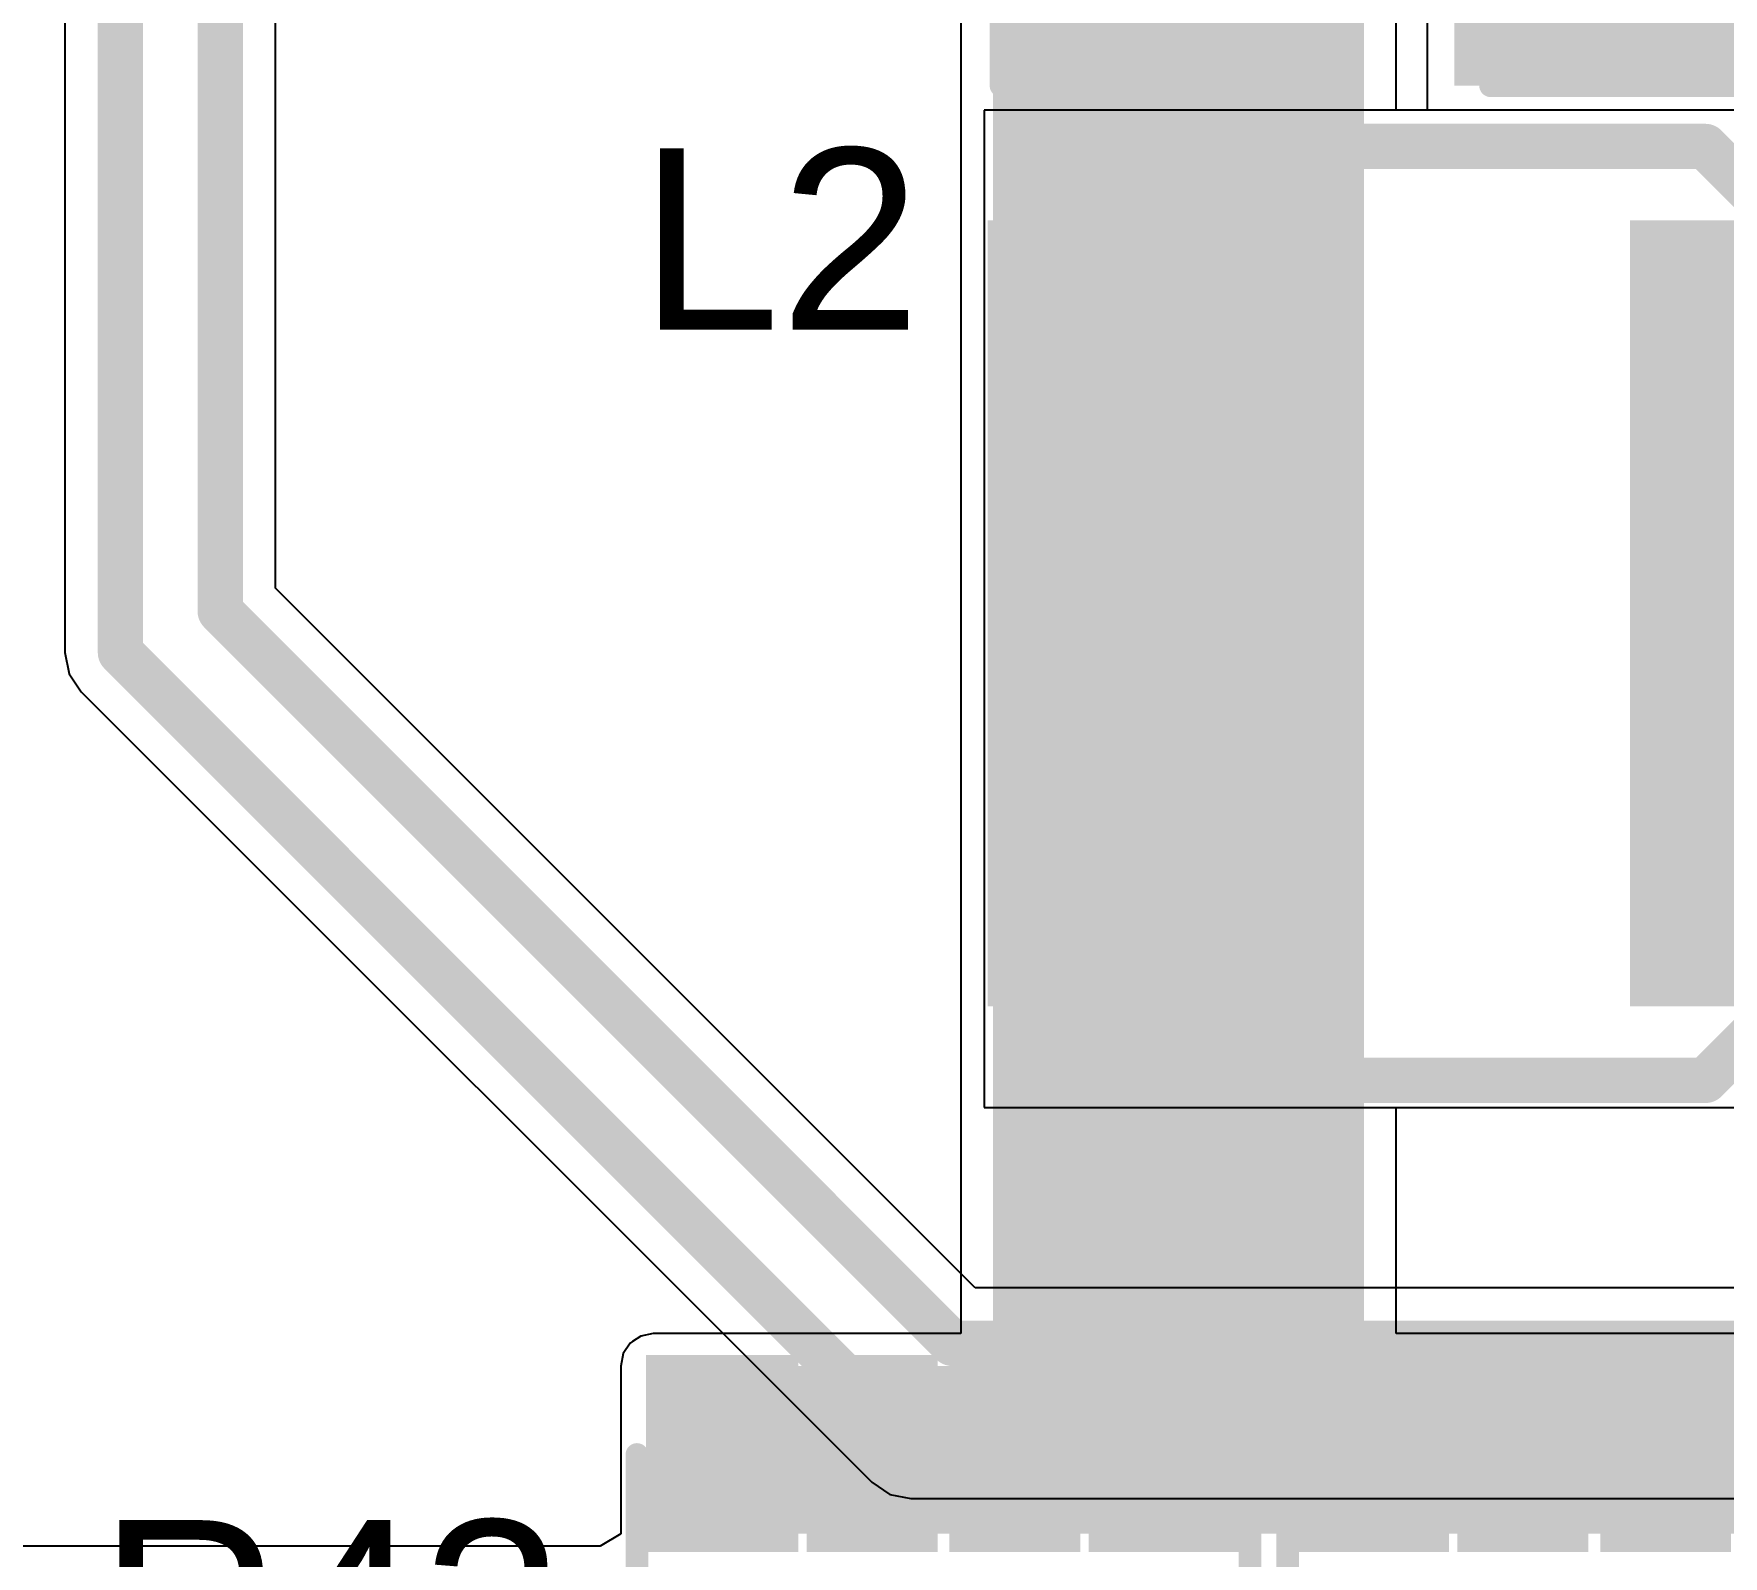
# Model space of a CAD drawing. Header units: inches. Extents: x -8 to 210, y -39 to 109.
# Drawn here: x 46.52 to 55.98, y 15.44 to 23.97 of the extents above; entities that cross this region are included whole.
import ezdxf

# ---------------------------------------------------------------- set-up
doc = ezdxf.new("R2010")
doc.units = ezdxf.units.IN
for name, color, linetype in [('Bottom Layer', 5, 'Continuous'), ('Top Layer', 1, 'Continuous'), ('Top Overlay', 2, 'Continuous'), ('Top Paste', 8, 'Continuous'), ('Top Solder', 216, 'Continuous')]:
    doc.layers.add(name, color=color, linetype=linetype)
doc.styles.add('Arial', font='', dxfattribs={"height": 0.2})
doc.styles.get('Arial').set_extended_font_data('Arial')

# ---------------------------------------------------------------- blocks, each defined once
blk = doc.blocks.new('YC164_JR_070RL_25')
at = {"layer": 'Top Layer'}
for points in [[(-1.33499987, 1.56500068), (-0.43499913, 1.56500068), (-0.43499913, 0.91499944), (-1.33499987, 0.91499944)], [(1.33499987, 0.91499944), (0.4349991299999999, 0.91499944), (0.4349991300000001, 1.56500068), (1.33499987, 1.56500068)], [(-1.33499987, 0.66499867), (-0.43499913, 0.66499867), (-0.43499913, 0.13499973), (-1.33499987, 0.13499973)], [(1.33499987, 0.13499973), (0.43499913, 0.13499973), (0.43499913, 0.66499867), (1.33499987, 0.66499867)], [(-1.33499987, -0.13499973), (-0.43499913, -0.13499973), (-0.43499913, -0.66499867), (-1.33499987, -0.66499867)], [(1.33499987, -0.66499867), (0.43499913, -0.66499867), (0.43499913, -0.13499973), (1.33499987, -0.13499973)], [(-1.33499987, -0.91499944), (-0.43499913, -0.91499944), (-0.43499913, -1.56500068), (-1.33499987, -1.56500068)], [(1.33499987, -1.56500068), (0.4349991299999999, -1.56500068), (0.4349991300000001, -0.91499944), (1.33499987, -0.91499944)]]:
    blk.add_hatch(color=1, dxfattribs=at).paths.add_polyline_path(points)
at = {"layer": 'Top Paste'}
for points in [[(-1.33499987, 1.56500068), (-0.43499913, 1.56500068), (-0.43499913, 0.91499944), (-1.33499987, 0.91499944)], [(1.33499987, 0.91499944), (0.4349991299999999, 0.91499944), (0.4349991300000001, 1.56500068), (1.33499987, 1.56500068)], [(-1.33499987, 0.66499867), (-0.43499913, 0.66499867), (-0.43499913, 0.13499973), (-1.33499987, 0.13499973)], [(1.33499987, 0.13499973), (0.43499913, 0.13499973), (0.43499913, 0.66499867), (1.33499987, 0.66499867)], [(-1.33499987, -0.13499973), (-0.43499913, -0.13499973), (-0.43499913, -0.66499867), (-1.33499987, -0.66499867)], [(1.33499987, -0.66499867), (0.43499913, -0.66499867), (0.43499913, -0.13499973), (1.33499987, -0.13499973)], [(-1.33499987, -0.91499944), (-0.43499913, -0.91499944), (-0.43499913, -1.56500068), (-1.33499987, -1.56500068)], [(1.33499987, -1.56500068), (0.4349991299999999, -1.56500068), (0.4349991300000001, -0.91499944), (1.33499987, -0.91499944)]]:
    blk.add_hatch(color=8, dxfattribs=at).paths.add_polyline_path(points)
at = {"layer": 'Top Solder'}
for points in [[(-1.43659987, 1.66660068), (-0.33339913, 1.66660068), (-0.33339913, 0.81339944), (-1.43659987, 0.81339944)], [(1.43659987, 0.81339944), (0.3333991299999999, 0.81339944), (0.33339913, 1.66660068), (1.43659987, 1.66660068)], [(-1.43659987, 0.7665986699999999), (-0.33339913, 0.7665986699999999), (-0.33339913, 0.03339973), (-1.43659987, 0.03339973)], [(1.43659987, 0.0333997299999999), (0.3333991299999999, 0.0333997300000001), (0.33339913, 0.7665986699999999), (1.43659987, 0.7665986699999999)], [(-1.43659987, -0.03339973), (-0.33339913, -0.03339973), (-0.33339913, -0.7665986699999999), (-1.43659987, -0.7665986699999999)], [(1.43659987, -0.7665986699999999), (0.3333991299999999, -0.7665986699999999), (0.33339913, -0.0333997299999999), (1.43659987, -0.0333997300000001)], [(-1.43659987, -0.81339944), (-0.33339913, -0.81339944), (-0.33339913, -1.66660068), (-1.43659987, -1.66660068)], [(1.43659987, -1.66660068), (0.3333991299999999, -1.66660068), (0.33339913, -0.81339944), (1.43659987, -0.81339944)]]:
    blk.add_hatch(color=216, dxfattribs=at).paths.add_polyline_path(points)
at = {"layer": 'Top Overlay'}
for points, const_width in [([(-0.88000078, 1.7175988), (0.88000078, 1.7175988)], 0.127), ([(-1.6764, 1.4224), (-1.6764, 1.1176)], 0.1999996), ([(-1.6764, 1.4224), (-1.524, 1.27)], 0.1999996), ([(-1.524, 1.27), (-1.6764, 1.1176)], 0.1999996), ([(-0.88000078, -1.7175988), (0.88000078, -1.7175988)], 0.127)]:
    blk.add_lwpolyline(points, dxfattribs=dict(at, const_width=const_width))
for points, const_width in [([(-0.91175078, 1.7175988, 1), (-0.84825078, 1.7175988, 1)], 0.0635), ([(0.84825078, 1.7175988, 1), (0.91175078, 1.7175988, 1)], 0.0635), ([(-1.7263999, 1.4224, 1), (-1.6264001, 1.4224, 1)], 0.0999998), ([(-1.7263999, 1.4224, 1), (-1.6264001, 1.4224, 1)], 0.0999998), ([(-1.5739999, 1.27, 1), (-1.4740001, 1.27, 1)], 0.0999998), ([(-1.5739999, 1.27, 1), (-1.4740001, 1.27, 1)], 0.0999998), ([(-1.7263999, 1.1176, 1), (-1.6264001, 1.1176, 1)], 0.0999998), ([(-1.7263999, 1.1176, 1), (-1.6264001, 1.1176, 1)], 0.0999998), ([(-0.91175078, -1.7175988, 1), (-0.84825078, -1.7175988, 1)], 0.0635), ([(0.84825078, -1.7175988, 1), (0.91175078, -1.7175988, 1)], 0.0635)]:
    blk.add_lwpolyline(points, format="xyb", close=True, dxfattribs=dict(at, const_width=const_width))
blk = doc.blocks.new('YC164_JR_070RL_26')
at = {"layer": 'Top Layer'}
for points in [[(-1.33499987, 1.56500068), (-0.43499913, 1.56500068), (-0.43499913, 0.91499944), (-1.33499987, 0.91499944)], [(1.33499987, 0.91499944), (0.4349991299999999, 0.91499944), (0.4349991300000001, 1.56500068), (1.33499987, 1.56500068)], [(-1.33499987, 0.66499867), (-0.43499913, 0.66499867), (-0.43499913, 0.13499973), (-1.33499987, 0.13499973)], [(1.33499987, 0.13499973), (0.43499913, 0.13499973), (0.43499913, 0.66499867), (1.33499987, 0.66499867)], [(-1.33499987, -0.13499973), (-0.43499913, -0.13499973), (-0.43499913, -0.66499867), (-1.33499987, -0.66499867)], [(1.33499987, -0.66499867), (0.43499913, -0.66499867), (0.43499913, -0.13499973), (1.33499987, -0.13499973)], [(-1.33499987, -0.91499944), (-0.43499913, -0.91499944), (-0.43499913, -1.56500068), (-1.33499987, -1.56500068)], [(1.33499987, -1.56500068), (0.4349991299999999, -1.56500068), (0.4349991300000001, -0.91499944), (1.33499987, -0.91499944)]]:
    blk.add_hatch(color=1, dxfattribs=at).paths.add_polyline_path(points)
at = {"layer": 'Top Paste'}
for points in [[(-1.33499987, 1.56500068), (-0.43499913, 1.56500068), (-0.43499913, 0.91499944), (-1.33499987, 0.91499944)], [(1.33499987, 0.91499944), (0.4349991299999999, 0.91499944), (0.4349991300000001, 1.56500068), (1.33499987, 1.56500068)], [(-1.33499987, 0.66499867), (-0.43499913, 0.66499867), (-0.43499913, 0.13499973), (-1.33499987, 0.13499973)], [(1.33499987, 0.13499973), (0.43499913, 0.13499973), (0.43499913, 0.66499867), (1.33499987, 0.66499867)], [(-1.33499987, -0.13499973), (-0.43499913, -0.13499973), (-0.43499913, -0.66499867), (-1.33499987, -0.66499867)], [(1.33499987, -0.66499867), (0.43499913, -0.66499867), (0.43499913, -0.13499973), (1.33499987, -0.13499973)], [(-1.33499987, -0.91499944), (-0.43499913, -0.91499944), (-0.43499913, -1.56500068), (-1.33499987, -1.56500068)], [(1.33499987, -1.56500068), (0.4349991299999999, -1.56500068), (0.4349991300000001, -0.91499944), (1.33499987, -0.91499944)]]:
    blk.add_hatch(color=8, dxfattribs=at).paths.add_polyline_path(points)
at = {"layer": 'Top Solder'}
for points in [[(-1.43659987, 1.66660068), (-0.33339913, 1.66660068), (-0.33339913, 0.81339944), (-1.43659987, 0.81339944)], [(1.43659987, 0.81339944), (0.3333991299999999, 0.81339944), (0.33339913, 1.66660068), (1.43659987, 1.66660068)], [(-1.43659987, 0.7665986699999999), (-0.33339913, 0.7665986699999999), (-0.33339913, 0.03339973), (-1.43659987, 0.03339973)], [(1.43659987, 0.0333997299999999), (0.3333991299999999, 0.0333997300000001), (0.33339913, 0.7665986699999999), (1.43659987, 0.7665986699999999)], [(-1.43659987, -0.03339973), (-0.33339913, -0.03339973), (-0.33339913, -0.7665986699999999), (-1.43659987, -0.7665986699999999)], [(1.43659987, -0.7665986699999999), (0.3333991299999999, -0.7665986699999999), (0.33339913, -0.0333997299999999), (1.43659987, -0.0333997300000001)], [(-1.43659987, -0.81339944), (-0.33339913, -0.81339944), (-0.33339913, -1.66660068), (-1.43659987, -1.66660068)], [(1.43659987, -1.66660068), (0.3333991299999999, -1.66660068), (0.33339913, -0.81339944), (1.43659987, -0.81339944)]]:
    blk.add_hatch(color=216, dxfattribs=at).paths.add_polyline_path(points)
at = {"layer": 'Top Overlay'}
for points, const_width in [([(-0.88000078, 1.7175988), (0.88000078, 1.7175988)], 0.127), ([(-1.6764, 1.4224), (-1.6764, 1.1176)], 0.1999996), ([(-1.6764, 1.4224), (-1.524, 1.27)], 0.1999996), ([(-1.524, 1.27), (-1.6764, 1.1176)], 0.1999996), ([(-0.88000078, -1.7175988), (0.88000078, -1.7175988)], 0.127)]:
    blk.add_lwpolyline(points, dxfattribs=dict(at, const_width=const_width))
for points, const_width in [([(-0.91175078, 1.7175988, 1), (-0.84825078, 1.7175988, 1)], 0.0635), ([(0.84825078, 1.7175988, 1), (0.91175078, 1.7175988, 1)], 0.0635), ([(-1.7263999, 1.4224, 1), (-1.6264001, 1.4224, 1)], 0.0999998), ([(-1.7263999, 1.4224, 1), (-1.6264001, 1.4224, 1)], 0.0999998), ([(-1.5739999, 1.27, 1), (-1.4740001, 1.27, 1)], 0.0999998), ([(-1.5739999, 1.27, 1), (-1.4740001, 1.27, 1)], 0.0999998), ([(-1.7263999, 1.1176, 1), (-1.6264001, 1.1176, 1)], 0.0999998), ([(-1.7263999, 1.1176, 1), (-1.6264001, 1.1176, 1)], 0.0999998), ([(-0.91175078, -1.7175988, 1), (-0.84825078, -1.7175988, 1)], 0.0635), ([(0.84825078, -1.7175988, 1), (0.91175078, -1.7175988, 1)], 0.0635)]:
    blk.add_lwpolyline(points, format="xyb", close=True, dxfattribs=dict(at, const_width=const_width))
blk = doc.blocks.new('LVC505040_6R8M_N__82')
at = {"layer": 'Top Layer'}
for points in [[(-2.59999861, 2.09999961), (-0.9999992699999999, 2.09999961), (-0.9999992699999999, -2.09999961), (-2.59999861, -2.09999961)], [(1.00000181, 2.09999961), (2.60000115, 2.09999961), (2.60000115, -2.09999961), (1.00000181, -2.09999961)]]:
    blk.add_hatch(color=1, dxfattribs=at).paths.add_polyline_path(points)
at = {"layer": 'Top Paste'}
for points in [[(-2.59999861, 2.09999961), (-0.9999992699999999, 2.09999961), (-0.9999992699999999, -2.09999961), (-2.59999861, -2.09999961)], [(1.00000181, 2.09999961), (2.60000115, 2.09999961), (2.60000115, -2.09999961), (1.00000181, -2.09999961)]]:
    blk.add_hatch(color=8, dxfattribs=at).paths.add_polyline_path(points)
at = {"layer": 'Top Solder'}
for points in [[(-2.70159861, 2.20159961), (-0.89839927, 2.20159961), (-0.89839927, -2.20159961), (-2.70159861, -2.20159961)], [(0.8984018100000001, 2.20159961), (2.70160115, 2.20159961), (2.70160115, -2.20159961), (0.8984018100000001, -2.20159961)]]:
    blk.add_hatch(color=216, dxfattribs=at).paths.add_polyline_path(points)
at = {"layer": 'Top Overlay', "const_width": 0.254}
for points in [[(-1.3208, 2.6162), (-1.6129, 2.3241)], [(1.2954, 2.6162), (-1.3208, 2.6162)], [(1.61290254, 2.3241), (1.32080254, 2.6162)], [(-1.3208, -2.6162), (-1.6129, -2.3241)], [(1.61290254, -2.3241), (1.32080254, -2.6162)], [(1.2954, -2.6162), (-1.3208, -2.6162)]]:
    blk.add_lwpolyline(points, dxfattribs=at)
at = {"layer": 'Top Overlay', "const_width": 0.127}
for points in [[(-1.3843, 2.6162, 1), (-1.2573, 2.6162, 1)], [(-1.3843, 2.6162, 1), (-1.2573, 2.6162, 1)], [(1.2319, 2.6162, 1), (1.3589, 2.6162, 1)], [(1.25730254, 2.6162, 1), (1.38430254, 2.6162, 1)], [(-1.6764, 2.3241, 1), (-1.5494, 2.3241, 1)], [(1.54940254, 2.3241, 1), (1.67640254, 2.3241, 1)], [(-1.6764, -2.3241, 1), (-1.5494, -2.3241, 1)], [(1.54940254, -2.3241, 1), (1.67640254, -2.3241, 1)], [(-1.3843, -2.6162, 1), (-1.2573, -2.6162, 1)], [(-1.3843, -2.6162, 1), (-1.2573, -2.6162, 1)], [(1.2319, -2.6162, 1), (1.3589, -2.6162, 1)], [(1.25730254, -2.6162, 1), (1.38430254, -2.6162, 1)]]:
    blk.add_lwpolyline(points, format="xyb", close=True, dxfattribs=at)
blk = doc.blocks.new('C___1206_146')
at = {"layer": 'Top Layer'}
for points in [[(-2.032, 0.889), (-0.508, 0.889), (-0.508, -0.889), (-2.032, -0.889)], [(0.508, 0.889), (2.032, 0.889), (2.032, -0.889), (0.508, -0.889)]]:
    blk.add_hatch(color=1, dxfattribs=at).paths.add_polyline_path(points)
at = {"layer": 'Top Paste'}
for points in [[(-2.032, 0.889), (-0.508, 0.889), (-0.508, -0.889), (-2.032, -0.889)], [(0.508, 0.889), (2.032, 0.889), (2.032, -0.889), (0.508, -0.889)]]:
    blk.add_hatch(color=8, dxfattribs=at).paths.add_polyline_path(points)
at = {"layer": 'Top Solder'}
for points in [[(-2.1336, 0.9905999999999999), (-0.4064, 0.9905999999999999), (-0.4064, -0.9905999999999999), (-2.1336, -0.9905999999999999)], [(0.4064, 0.9905999999999999), (2.1336, 0.9905999999999999), (2.1336, -0.9905999999999999), (0.4064, -0.9905999999999999)]]:
    blk.add_hatch(color=216, dxfattribs=at).paths.add_polyline_path(points)
at = {"layer": 'Top Overlay', "const_width": 0.127}
for points in [[(-2.1336, 0.9905999999999999), (-2.1336, -0.9905999999999999)], [(-0.6096, 0.9905999999999999), (-2.1336, 0.9905999999999999)], [(2.1336, 0.9905999999999999), (0.6096, 0.9905999999999999)], [(2.1336, 0.9905999999999999), (2.1336, -0.9905999999999999)], [(-0.6096, -0.9905999999999999), (-2.1336, -0.9905999999999999)], [(2.1336, -0.9905999999999999), (0.6096, -0.9905999999999999)]]:
    blk.add_lwpolyline(points, dxfattribs=at)
at = {"layer": 'Top Overlay', "const_width": 0.0635}
for points in [[(-2.16535, 0.9905999999999999, 1), (-2.10185, 0.9905999999999999, 1)], [(-2.16535, 0.9905999999999999, 1), (-2.10185, 0.9905999999999999, 1)], [(-0.64135, 0.9905999999999999, 1), (-0.57785, 0.9905999999999999, 1)], [(0.57785, 0.9905999999999999, 1), (0.64135, 0.9905999999999999, 1)], [(2.10185, 0.9905999999999999, 1), (2.16535, 0.9905999999999999, 1)], [(2.10185, 0.9905999999999999, 1), (2.16535, 0.9905999999999999, 1)], [(-2.16535, -0.9905999999999999, 1), (-2.10185, -0.9905999999999999, 1)], [(-2.16535, -0.9905999999999999, 1), (-2.10185, -0.9905999999999999, 1)], [(-0.64135, -0.9905999999999999, 1), (-0.57785, -0.9905999999999999, 1)], [(0.57785, -0.9905999999999999, 1), (0.64135, -0.9905999999999999, 1)], [(2.10185, -0.9905999999999999, 1), (2.16535, -0.9905999999999999, 1)], [(2.10185, -0.9905999999999999, 1), (2.16535, -0.9905999999999999, 1)]]:
    blk.add_lwpolyline(points, format="xyb", close=True, dxfattribs=at)

msp = doc.modelspace()

# ---------------------------------------------------------------- hatches: boundary and pattern name
at = {"layer": 'Top Layer'}
for points in [[(51.8922, 15.7226), (53.97019939999999, 15.7226), (53.97019939999999, 46.99), (51.8922, 46.99)], [(54.63539999999999, 23.749), (59.81699999999999, 23.749), (59.81699999999999, 27.8384), (54.63539999999999, 27.8384)], [(55.54979999999999, 18.6182), (57.2516, 18.6182), (57.2516, 22.8346), (55.54979999999999, 22.8346)], [(55.5752, 21.7932), (58.90259999999999, 21.7932), (58.90259999999999, 22.479), (55.5752, 22.479)], [(49.98719999999999, 15.5702), (62.20459999999999, 15.5702), (62.20459999999999, 16.51), (49.98719999999999, 16.51)]]:
    msp.add_hatch(color=1, dxfattribs=at).paths.add_polyline_path(points)

# ---------------------------------------------------------------- linework, layer by layer
at = {"layer": 'Bottom Layer'}
for p, q in [((46.69192846, 24.7566434), (46.69192846, 20.50763996)), ((47.87227154, 20.86782466), (47.87227154, 24.7566434)), ((51.79231958, 16.94777662), (47.87227154, 20.86782466)), ((46.69192846, 20.50763996), (46.71558348, 20.38871208)), ((46.71558348, 20.38871208), (46.7829519, 20.28789186)), ((46.7829519, 20.28789186), (51.21238423999999, 15.85845698)), ((77.03361783999999, 16.94777662), (51.79231958, 16.94777662)), ((51.21238423999999, 15.85845698), (51.31320699999999, 15.79108856)), ((51.31320699999999, 15.79108856), (51.43213488, 15.76743354)), ((51.43213488, 15.76743354), (77.39380254, 15.76743354))]:
    msp.add_line(p, q, dxfattribs=at)
at = {"layer": 'Bottom Layer', "const_width": 0.254}
for points in [[(47.0027, 20.50763996), (47.0027, 25.0873006)], [(47.5615, 20.7391), (47.5615, 25.0873006)], [(47.5615, 20.7391), (51.66359492, 16.63700508)], [(47.0027, 20.50763996), (51.43213488, 16.07820508)], [(51.66359492, 16.63700508), (77.1623425, 16.63700508)], [(51.43213488, 16.07820508), (77.39380254, 16.07820508)]]:
    msp.add_lwpolyline(points, dxfattribs=at)
at = {"layer": 'Bottom Layer', "const_width": 0.127}
for points in [[(47.498, 20.7391, 1), (47.625, 20.7391, 1)], [(47.498, 20.7391, 1), (47.625, 20.7391, 1)], [(46.9392, 20.50763996, 1), (47.06619999999999, 20.50763996, 1)], [(46.9392, 20.50763996, 1), (47.06619999999999, 20.50763996, 1)], [(51.60009492, 16.63700508, 1), (51.72709492, 16.63700508, 1)], [(51.60009492, 16.63700508, 1), (51.72709492, 16.63700508, 1)], [(51.36863487999999, 16.07820508, 1), (51.49563488, 16.07820508, 1)], [(51.36863487999999, 16.07820508, 1), (51.49563488, 16.07820508, 1)]]:
    msp.add_lwpolyline(points, format="xyb", close=True, dxfattribs=at)
at = {"layer": 'Top Layer'}
for p, q in [((51.71091766, 46.99), (51.71091766, 16.69128234)), ((54.15148173999999, 23.5458), (54.15148173999999, 46.99)), ((54.32439986, 24.54660064), (54.32439986, 23.5458)), ((51.84139999999999, 23.5458), (51.84139999999999, 17.9578)), ((57.35319999999999, 23.5458), (51.84139999999999, 23.5458)), ((54.32439986, 23.5458), (54.15148173999999, 23.5458)), ((51.84139999999999, 17.9578), (57.3278, 17.9578)), ((54.15148173999999, 16.69128234), (54.15148173999999, 17.9578)), ((54.15148173999999, 17.9578), (57.35319999999999, 17.9578)), ((49.91782752, 16.67748252), (49.87250122, 16.6471981)), ((49.98719999999999, 16.69128234), (49.91782752, 16.67748252)), ((51.71091766, 16.69128234), (49.98719999999999, 16.69128234)), ((60.11831766, 16.69128234), (54.15148173999999, 16.69128234)), ((49.81971748, 16.57937248), (49.80591766, 16.51)), ((49.85901381999999, 16.63818618), (49.81971748, 16.57937248)), ((49.87159952, 16.64659612), (49.85901381999999, 16.63818618)), ((49.87250122, 16.6471981), (49.87159952, 16.6471981)), ((49.87159952, 16.6471981), (49.87159952, 16.64659612)), ((49.80591766, 16.51), (49.80591766, 15.57020254)), ((49.80591766, 15.57020254), (49.69039846, 15.49997154)), ((49.69039846, 15.49997154), (41.31179444, 15.49997154))]:
    msp.add_line(p, q, dxfattribs=at)
at = {"layer": 'Top Layer', "const_width": 0.5588}
msp.add_lwpolyline([(50.37440014, 15.89439798), (50.37440014, 16.019399)], dxfattribs=at)
at = {"layer": 'Top Layer', "const_width": 0.2794}
for points in [[(50.23470013999999, 16.019399, 1), (50.51410014, 16.019399, 1)], [(50.23470013999999, 15.89439798, 1), (50.51410014, 15.89439798, 1)]]:
    msp.add_lwpolyline(points, format="xyb", close=True, dxfattribs=at)

# ---------------------------------------------------------------- block references
for name, p, rotation in [('C___1206_146', (54.07039985999999, 24.67360064), 180), ('LVC505040_6R8M_N__82', (54.56260106, 20.7264), 180), ('YC164_JR_070RL_26', (51.6144002, 15.1343995), 90), ('YC164_JR_070RL_25', (55.26099946, 15.1343995), 90)]:
    msp.add_blockref(name, p, dxfattribs=dict(rotation=rotation))

# ---------------------------------------------------------------- texts
at = {"layer": 'Top Overlay', "style": 'Arial'}
for s, p in [('L2', (49.90900864, 22.31656446)), ('R43', (46.88037106, 14.6305651))]:
    msp.add_text(s, height=1.016, dxfattribs=at).set_placement(p)

doc.saveas('drawing.dxf')
